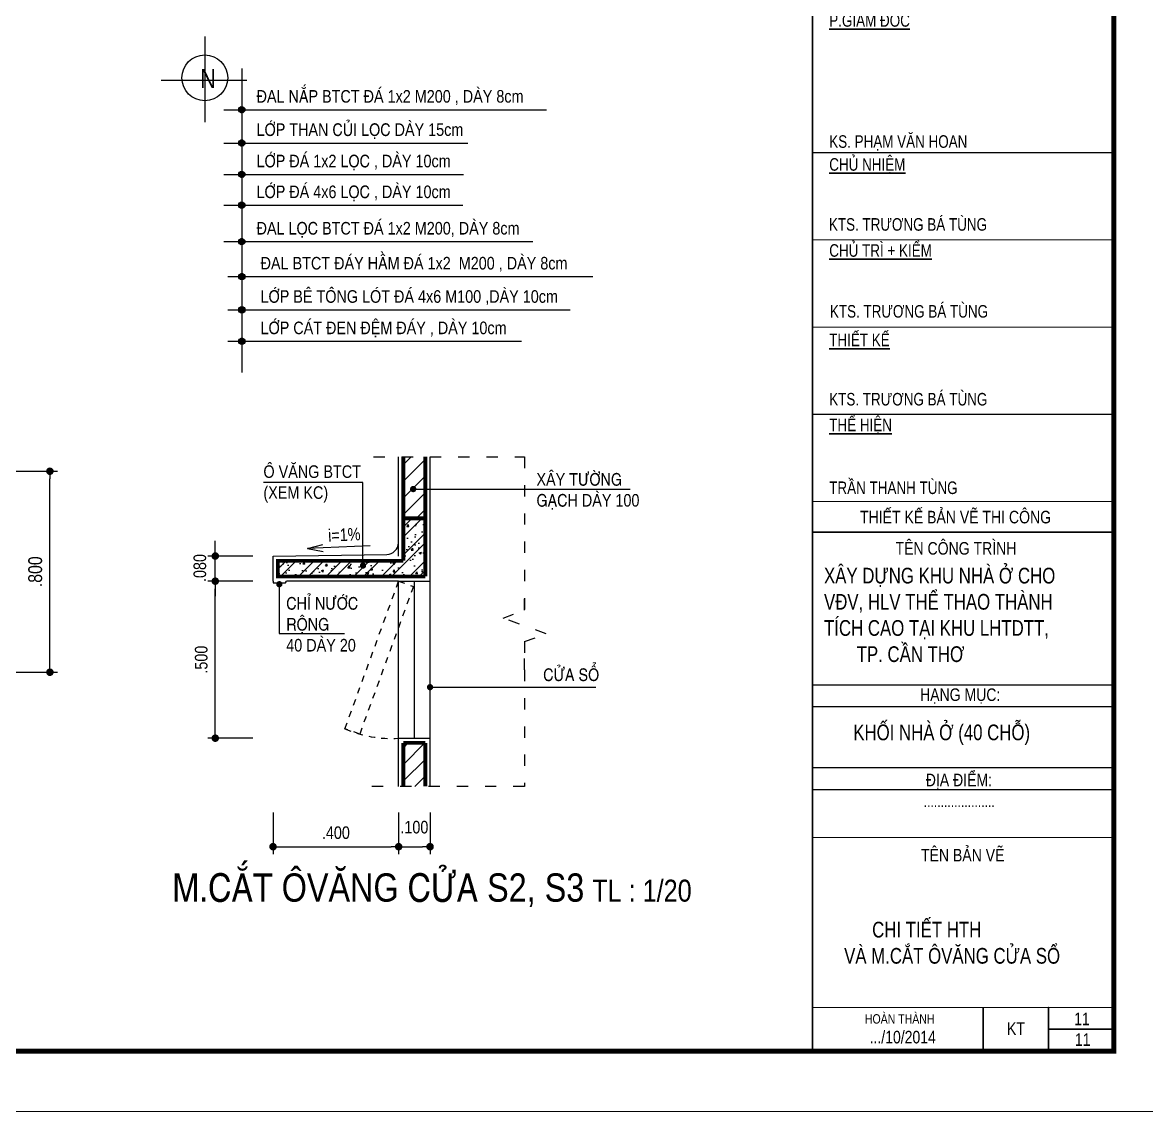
# Model space of a CAD drawing. Header units: millimetres. Extents: x 120 to 288, y 58 to 216.
# Drawn here: x 227.37 to 245.27, y 58.05 to 75.39 of the extents above; entities that cross this region are included whole.
import ezdxf

# ---------------------------------------------------------------- set-up
doc = ezdxf.new("R2010")
doc.units = ezdxf.units.MM
doc.header["$LTSCALE"] = 0.3
doc.header["$MEASUREMENT"] = 0
doc.linetypes.add('ACAD_ISO03W100', pattern=[30, 12, -18])
doc.layers.get('0').update_dxf_attribs({"linetype": 'CONTINUOUS', "lineweight": 13})
doc.layers.get('DEFPOINTS').update_dxf_attribs({"linetype": 'CONTINUOUS', "lineweight": 13})
for name, color, linetype in [('HACTH', 8, 'CONTINUOUS'), ('HATCH', 8, 'CONTINUOUS'), ('LAYER 1', 1, 'CONTINUOUS'), ('LAYER 7', 7, 'CONTINUOUS'), ('LAYER1', 1, 'CONTINUOUS'), ('LAYER5', 5, 'CONTINUOUS'), ('LAYER7', 7, 'CONTINUOUS'), ('TEXT', 1, 'CONTINUOUS')]:
    doc.layers.add(name, color=color, linetype=linetype)
doc.styles.add('HELVE-KT', font='vhelvcn.TTF')
doc.styles.add('t', font='vhelvcn.TTF', dxfattribs={"height": 200})
doc.styles.add('VNI - HELVE', font='vbookmn.TTF', dxfattribs={"width": 0.8})
doc.dimstyles.new('1-20', dxfattribs={"dimtxt": 0.2, "dimasz": 0.12, "dimexe": 0.12, "dimexo": 0.2, "dimgap": 0.12, "dimtad": 1, "dimdec": 3, "dimlfac": 0.2, "dimzin": 4, "dimdsep": 46, "dimtxsty": 'HELVE-KT', "dimblk1": 'DOT', "dimblk2": 'DOT', "dimsah": 1, "dimcen": -0.18, "dimadec": 3, "dimazin": 0, "dimtfac": 1, "dimtdec": 3, "dimtmove": 2, "dimatfit": 3, "dimldrblk": 'DOT', "dimfxl": 0, "dimtolj": 1, "dimtzin": 4, "dimarcsym": 0})
doc.dimstyles.new('1-25', dxfattribs={"dimtxt": 0.22, "dimasz": 0.12, "dimexe": 0.12, "dimexo": 0.2, "dimgap": 0.12, "dimtad": 1, "dimdec": 3, "dimlfac": 0.25, "dimzin": 4, "dimdsep": 46, "dimtxsty": 'HELVE-KT', "dimblk1": 'DOT', "dimblk2": 'DOT', "dimsah": 1, "dimcen": 0.18, "dimadec": 3, "dimazin": 0, "dimtfac": 1, "dimtdec": 3, "dimtofl": 0, "dimtmove": 2, "dimatfit": 3, "dimldrblk": 'DOT', "dimfxl": 0, "dimtolj": 1, "dimtzin": 4, "dimarcsym": 0})

# ---------------------------------------------------------------- blocks, each defined once
blk = doc.blocks.new('_DOT')
at = {"color": 0, "linetype": 'ByBlock'}
blk.add_line((-0.5, 0), (-1, 0), dxfattribs=at)
at = {"color": 0, "linetype": 'ByBlock', "const_width": 0.5}
blk.add_lwpolyline([(-0.25, 0, 1), (0.25, 0, 1)], format="xyb", close=True, dxfattribs=at)
blk = doc.blocks.new('*D831')
at = {"layer": 'DEFPOINTS', "color": 0, "lineweight": -2, "ltscale": 0.25}
for p in [(226.217, 68.24), (227.808, 68.24), (226.217, 65.04)]:
    blk.add_point(p, dxfattribs=at)
at = {"layer": 'LAYER1', "color": 0, "lineweight": -2, "ltscale": 0.25}
for p, q in [((226.417, 68.24), (227.928, 68.24)), ((227.808, 65.16), (227.808, 68.12)), ((226.417, 65.04), (227.928, 65.04))]:
    blk.add_line(p, q, dxfattribs=at)
at = {"layer": 'LAYER1', "color": 0, "lineweight": -2, "ltscale": 0.25, "xscale": 0.12, "yscale": 0.12, "zscale": 0.12}
for p, rotation in [((227.808, 68.24), 90), ((227.808, 65.04), 270)]:
    blk.add_blockref('_DOT', p, dxfattribs=dict(at, rotation=rotation))
at = {"layer": 'LAYER1', "color": 0, "ltscale": 0.25, "insert": (227.575, 66.64), "char_height": 0.22, "attachment_point": 5, "rotation": 90, "style": 'HELVE-KT'}
blk.add_mtext('\\A1;.800', dxfattribs=at)
blk = doc.blocks.new('*D898')
at = {"layer": 'DEFPOINTS', "color": 0, "lineweight": -2, "ltscale": 0.08}
for p in [(230.441, 66.49), (231.241, 66.49), (231.241, 63.99)]:
    blk.add_point(p, dxfattribs=at)
at = {"layer": 'LAYER 1', "color": 0, "lineweight": -2, "ltscale": 0.08}
for p, q in [((231.041, 66.49), (230.321, 66.49)), ((230.441, 64.11), (230.441, 66.37)), ((231.041, 63.99), (230.321, 63.99))]:
    blk.add_line(p, q, dxfattribs=at)
at = {"layer": 'LAYER 1', "color": 0, "lineweight": -2, "ltscale": 0.08, "xscale": 0.12, "yscale": 0.12, "zscale": 0.12}
for p, rotation in [((230.441, 66.49), 90), ((230.441, 63.99), 270)]:
    blk.add_blockref('_DOT', p, dxfattribs=dict(at, rotation=rotation))
at = {"layer": 'LAYER 1', "color": 0, "lineweight": -2, "ltscale": 0.08, "insert": (230.218, 65.24), "char_height": 0.2, "attachment_point": 5, "rotation": 90, "style": 'HELVE-KT'}
blk.add_mtext('\\A1;.500', dxfattribs=at)
blk = doc.blocks.new('*D899')
at = {"layer": 'DEFPOINTS', "color": 0, "lineweight": -2, "ltscale": 0.08}
for p in [(230.441, 66.89), (231.241, 66.89), (231.241, 66.49)]:
    blk.add_point(p, dxfattribs=at)
at = {"layer": 'LAYER 1', "color": 0, "lineweight": -2, "ltscale": 0.08}
for p, q in [((230.441, 67.01), (230.441, 67.13)), ((231.041, 66.89), (230.321, 66.89)), ((230.441, 66.49), (230.441, 66.89)), ((231.041, 66.49), (230.321, 66.49)), ((230.441, 66.37), (230.441, 66.25))]:
    blk.add_line(p, q, dxfattribs=at)
at = {"layer": 'LAYER 1', "color": 0, "lineweight": -2, "ltscale": 0.08, "xscale": 0.12, "yscale": 0.12, "zscale": 0.12}
for p, rotation in [((230.441, 66.89), 270), ((230.441, 66.49), 90)]:
    blk.add_blockref('_DOT', p, dxfattribs=dict(at, rotation=rotation))
at = {"layer": 'LAYER 1', "color": 0, "lineweight": -2, "ltscale": 0.08, "insert": (230.196, 66.699), "char_height": 0.2, "attachment_point": 5, "rotation": 90, "style": 'HELVE-KT'}
blk.add_mtext('\\A1;.080', dxfattribs=at)
blk = doc.blocks.new('*D900')
at = {"layer": 'DEFPOINTS', "color": 0, "lineweight": -2, "ltscale": 0.08}
for p in [(231.361, 63.009), (233.361, 63.009), (233.361, 62.262)]:
    blk.add_point(p, dxfattribs=at)
at = {"layer": 'LAYER 1', "color": 0, "lineweight": -2, "ltscale": 0.08}
for p, q in [((231.361, 62.809), (231.361, 62.142)), ((233.361, 62.809), (233.361, 62.142)), ((231.481, 62.262), (233.241, 62.262))]:
    blk.add_line(p, q, dxfattribs=at)
at = {"layer": 'LAYER 1', "color": 0, "lineweight": -2, "ltscale": 0.08, "xscale": 0.12, "yscale": 0.12, "zscale": 0.12, "rotation": 180}
blk.add_blockref('_DOT', (231.361, 62.262), dxfattribs=at)
at = {"layer": 'LAYER 1', "color": 0, "lineweight": -2, "ltscale": 0.08, "xscale": 0.12, "yscale": 0.12, "zscale": 0.12}
blk.add_blockref('_DOT', (233.361, 62.262), dxfattribs=at)
at = {"layer": 'LAYER 1', "color": 0, "lineweight": -2, "ltscale": 0.08, "insert": (232.361, 62.484), "char_height": 0.2, "attachment_point": 5, "style": 'HELVE-KT'}
blk.add_mtext('\\A1;.400', dxfattribs=at)
blk = doc.blocks.new('*D901')
at = {"layer": 'DEFPOINTS', "color": 0, "lineweight": -2, "ltscale": 0.08}
for p in [(233.361, 63.009), (233.861, 63.009), (233.861, 62.262)]:
    blk.add_point(p, dxfattribs=at)
at = {"layer": 'LAYER 1', "color": 0, "lineweight": -2, "ltscale": 0.08}
for p, q in [((233.361, 62.809), (233.361, 62.142)), ((233.861, 62.809), (233.861, 62.142)), ((233.481, 62.262), (233.741, 62.262))]:
    blk.add_line(p, q, dxfattribs=at)
at = {"layer": 'LAYER 1', "color": 0, "lineweight": -2, "ltscale": 0.08, "xscale": 0.12, "yscale": 0.12, "zscale": 0.12, "rotation": 180}
blk.add_blockref('_DOT', (233.361, 62.262), dxfattribs=at)
at = {"layer": 'LAYER 1', "color": 0, "lineweight": -2, "ltscale": 0.08, "xscale": 0.12, "yscale": 0.12, "zscale": 0.12}
blk.add_blockref('_DOT', (233.861, 62.262), dxfattribs=at)
at = {"layer": 'LAYER 1', "color": 0, "lineweight": -2, "ltscale": 0.08, "insert": (233.611, 62.572), "char_height": 0.2, "attachment_point": 5, "style": 'HELVE-KT'}
blk.add_mtext('\\A1;.100', dxfattribs=at)
blk = doc.blocks.new('AAEER')
at = {"linetype": 'Continuous', "ltscale": 0.08}
h = blk.add_hatch(color=8, dxfattribs=at)
h.paths.add_polyline_path([(377.886, 656.949), (377.886, 657.083), (377.366, 656.782), (377.366, 656.181), (377.423, 656.148), (377.423, 656.682)])
h.paths.add_polyline_path([(377.886, 656.882), (377.481, 656.649), (377.481, 656.181), (377.655, 656.081), (377.655, 656.482), (377.771, 656.548), (377.771, 656.014), (377.886, 655.947)])
blk.add_hatch(color=8, dxfattribs=at).paths.add_polyline_path([(378.118, 656.482), (378.002, 656.548), (378.002, 656.014), (377.886, 655.947), (377.886, 655.88), (378.349, 656.148), (378.349, 656.682), (377.886, 656.949), (377.886, 656.882), (378.291, 656.649), (378.291, 656.181), (378.118, 656.081)])
for p, q in [((377.886, 657.083), (377.886, 656.949)), ((377.886, 657.083), (377.886, 655.88)), ((377.886, 656.949), (377.423, 656.682)), ((377.886, 656.882), (377.481, 656.649)), ((377.886, 656.949), (378.349, 656.682)), ((377.886, 656.882), (377.886, 655.947)), ((377.886, 656.882), (378.291, 656.649)), ((377.423, 656.682), (377.423, 656.148)), ((378.349, 656.682), (378.349, 656.148)), ((377.481, 656.649), (377.481, 656.181)), ((377.655, 656.482), (377.771, 656.548)), ((377.771, 656.548), (377.771, 656.014)), ((378.118, 656.482), (378.002, 656.548)), ((378.002, 656.548), (378.002, 656.014)), ((378.291, 656.649), (378.291, 656.181)), ((377.655, 656.482), (377.655, 656.081)), ((378.118, 656.482), (378.118, 656.081))]:
    blk.add_line(p, q, dxfattribs=at)
blk.add_lwpolyline([(377.366, 656.181), (377.886, 655.88), (378.407, 656.181), (378.407, 656.782), (377.886, 657.083), (377.366, 656.782)], close=True, dxfattribs=at)
for points in [[(377.481, 656.181), (377.655, 656.081)], [(378.291, 656.181), (378.118, 656.081)], [(377.771, 656.014), (377.886, 655.947)], [(378.002, 656.014), (377.886, 655.947)]]:
    blk.add_lwpolyline(points, dxfattribs=at)
for points in [[(375.565, 643.528), (380.365, 643.528)], [(375.565, 643.18), (380.365, 643.18)], [(375.565, 642.208), (380.365, 642.208)], [(375.565, 641.861), (380.365, 641.861)]]:
    blk.add_lwpolyline(points)
at = {"layer": 'LAYER 7', "lineweight": 35}
for points in [[(375.565, 664.914), (380.365, 664.914)], [(376.469, 663.456), (376.469, 664.914)], [(375.565, 664.428), (380.365, 664.428)], [(375.565, 663.942), (380.365, 663.942)], [(375.565, 645.958), (380.365, 645.958)], [(378.282, 638.389), (378.282, 637.695)], [(379.323, 638.389), (379.323, 638.389), (379.323, 637.695)], [(379.323, 638.042), (380.365, 638.042)]]:
    blk.add_lwpolyline(points, dxfattribs=at)
at = {"layer": 'LAYER7', "const_width": 0.0278}
blk.add_lwpolyline([(380.365, 665.47), (375.565, 665.47), (375.565, 637.695), (380.365, 637.695)], close=True, dxfattribs=at)
at = {"layer": 'LAYER7'}
for points, const_width in [([(375.565, 663.456), (380.365, 663.456)], 0.0174), ([(375.565, 661.712), (380.365, 661.712)], 0.0174), ([(375.565, 660.112), (380.365, 660.112)], 0.0174), ([(375.565, 658.512), (380.365, 658.512)], 0.0212), ([(375.565, 654.346), (380.365, 654.346)], 0.0174), ([(375.565, 651.999), (380.365, 651.999)], 0.0174), ([(375.565, 650.61), (380.365, 650.61)], 0.0174), ([(375.565, 649.221), (380.365, 649.221)], 0.0174), ([(375.565, 647.833), (380.365, 647.833)], 0.0174), ([(375.565, 646.444), (380.365, 646.444)], 0.0174), ([(375.565, 641.097), (380.365, 641.097)], 0.0174), ([(375.565, 638.389), (380.365, 638.389)], 0.0174)]:
    blk.add_lwpolyline(points, dxfattribs=dict(at, const_width=const_width))
at = {"layer": 'LAYER 7', "lineweight": 35, "attachment_point": 1, "style": 'VNI - HELVE'}
for s, insert, char_height, width in [('CHÆNH SÖÛA', (375.833, 665.327), 0.2, 5.31965), ('LAÀN 1', (375.696, 664.761), 0.2, 5.31965), ('LAÀN 2', (375.696, 664.275), 0.2, 5.31965), ('LAÀN 3', (375.696, 663.789), 0.2, 5.31965), ('GHI CHUÙ:', (375.833, 663.236), 0.2, 5.31965), ('CHUÛ ÑAÀU TÖ:', (375.833, 661.556), 0.2, 5.31965), ('.........', (375.833, 659.91), 0.2, 5.31965), ('...........................', (377.188, 658.873), 0.2, 5.31965), ('{\\LP.GIAÙM ÑOÁC}', (375.833, 654.205), 0.2, 5.31965), ('KS. PHAÏM VAÊN HOAN', (375.833, 652.277), 0.2, 5.31965), ('{\\LCHUÛ NHIEÄM}', (375.833, 651.912), 0.2, 5.31965), ('KTS. TRÖÔNG BAÙ TUØNG', (375.828, 650.957), 0.2, 5.31965), ('{\\LCHUÛ TRÌ + KIEÅM}', (375.833, 650.542), 0.2, 5.31965), ('KTS. TRÖÔNG BAÙ TUØNG', (375.844, 649.573), 0.2, 5.31965), ('{\\LTHIEÁT KEÁ}', (375.833, 649.118), 0.2, 5.31965), ('KTS. TRÖÔNG BAÙ TUØNG', (375.833, 648.174), 0.2, 5.31965), ('{\\LTHEÅ HIEÄN}', (375.833, 647.765), 0.2, 5.31965), ('TRAÀN THANH TUØNG', (375.833, 646.764), 0.2, 5.31965), ('{\\fVNI-Helve|b0|i0|c0|p2;THIEÁT KEÁ BAÛN VEÕ THI COÂNG}', (376.323, 646.297), 0.2, 5.31965), ('{\\fVNI-Helve|b0|i0|c0|p2;TEÂN COÂNG TRÌNH}', (376.889, 645.799), 0.2, 5.31965), ('XAÂY DÖÏNG KHU NHAØ ÔÛ CHO\\PVÑV, HLV THEÅ THAO THAØNH \\PTÍCH CAO TAÏI KHU LHTDTT, \\P       TP. CAÀN THÔ', (375.75, 645.39), 0.25, 7.09083), ('{\\fVNI-Helve|b0|i0|c0|p2;HAÏNG MUÏC:}', (377.279, 643.469), 0.2, 5.31965), ('KHOÁI NHAØ ÔÛ (40 CHOÃ)', (376.216, 642.894), 0.25, 7.09083), ('{\\fVNI-Helve|b0|i0|c0|p2;ÑÒA ÑIEÅM:}', (377.37, 642.111), 0.2, 5.31965), ('{\\fVNI-Helve|b0|i0|c0|p2;.....................}', (377.337, 641.754), 0.17359, 5.31965), ('{\\fVNI-Helve|b0|i0|c0|p2;TEÂN BAÛN VEÕ}', (377.294, 640.914), 0.2, 5.31965), ('{\\fVNI-Helve|b0|i0|c0|p2;HOAØN THAØNH}', (376.401, 638.282), 0.15, 5.31965), ('{\\fVNI-Helve|b0|i0|c0|p2;KT}', (378.663, 638.151), 0.2, 5.31965), ('{\\fVNI-Helve|b0|i0|c0|p2;.../10/2014}', (376.475, 638.017), 0.2, 5.31965), ('{\\fVNI-Helve|b0|i0|c0|p2;11}', (379.745, 637.978), 0.2, 5.31965)]:
    blk.add_mtext(s, dxfattribs=dict(at, insert=insert, char_height=char_height, width=width))
at = {"layer": 'LAYER5', "attachment_point": 1, "style": 'VNI - HELVE'}
for s, insert, char_height, width in [('{\\H0.9774x;CTY COÅ PHAÀN TÖ VAÁN & XAÂY DÖÏNG} ', (375.805, 658.177), 0.19891, 4.67984), ('TRUNG NAM', (376.787, 657.729), 0.2777, 3.59296), ('{\\fVNI-Helve|b0|i0|c0|p2;C13-C15, ÑÖÔØNG SOÁ 2, LOÂ SOÁ 8A, PHÖÔØNG HÖNG THAÏNH, \\P                       QUAÄN CAÙI RAÊNG,  TP. CAÀN THÔ}', (375.912, 655.598), 0.12499, 8.0242), ('{\\fVNI-Helve|b0|i0|c0|p2;ÑT: 0710. 37 36 930, FAX: 0710. 37 36 940}', (376.484, 655.04), 0.12499, 8.0242), ('{\\fVNI-Helve|b0|i0|c0|p2;Email: trungnamcantho@yahoo.com.vn}', (376.706, 654.803), 0.12499, 8.0242)]:
    blk.add_mtext(s, dxfattribs=dict(at, insert=insert, char_height=char_height, width=width))

msp = doc.modelspace()

# ---------------------------------------------------------------- hatches: boundary and pattern name
at = {"layer": 'HACTH', "ltscale": 0.25}
h = msp.add_hatch(dxfattribs=at)
h.set_pattern_fill('ANSI37', color=256, scale=0.003, style=0)
h.set_pattern_definition([(45, (-206.93706, 164.806559), (-0.0067351921, 0.0067351921), []), (135, (-206.93706, 164.806559), (-0.0067351921, -0.0067351921), [])])
h.paths.add_polyline_path([(230.91294, 73.99656, 1), (230.81294, 73.99656, 1)])
h = msp.add_hatch(dxfattribs=at)
h.set_pattern_fill('ANSI37', color=256, scale=0.003, style=0)
h.set_pattern_definition([(45, (-206.93706, 164.276559), (-0.0067351921, 0.0067351921), []), (135, (-206.93706, 164.276559), (-0.0067351921, -0.0067351921), [])])
h.paths.add_polyline_path([(230.91294, 73.46656, 1), (230.81294, 73.46656, 1)])
h = msp.add_hatch(dxfattribs=at)
h.set_pattern_fill('ANSI37', color=256, scale=0.003, style=0)
h.set_pattern_definition([(45, (-206.93706, 163.776559), (-0.0067351921, 0.0067351921), []), (135, (-206.93706, 163.776559), (-0.0067351921, -0.0067351921), [])])
h.paths.add_polyline_path([(230.91294, 72.96656, 1), (230.81294, 72.96656, 1)])
h = msp.add_hatch(dxfattribs=at)
h.set_pattern_fill('ANSI37', color=256, scale=0.003, style=0)
h.set_pattern_definition([(45, (-206.93706, 163.286559), (-0.0067351921, 0.0067351921), []), (135, (-206.93706, 163.286559), (-0.0067351921, -0.0067351921), [])])
h.paths.add_polyline_path([(230.91294, 72.47656, 1), (230.81294, 72.47656, 1)])
h = msp.add_hatch(dxfattribs=at)
h.set_pattern_fill('ANSI37', color=256, scale=0.003, style=0)
h.set_pattern_definition([(45, (-206.93706, 162.706559), (-0.0067351921, 0.0067351921), []), (135, (-206.93706, 162.706559), (-0.0067351921, -0.0067351921), [])])
h.paths.add_polyline_path([(230.91294, 71.89656, 1), (230.81294, 71.89656, 1)])
h = msp.add_hatch(dxfattribs=at)
h.set_pattern_fill('ANSI37', color=256, scale=0.003, style=0)
h.set_pattern_definition([(45, (-206.936465, 162.150014), (-0.0067351921, 0.0067351921), []), (135, (-206.936465, 162.150014), (-0.0067351921, -0.0067351921), [])])
h.paths.add_polyline_path([(230.91354, 71.34001, 1), (230.81354, 71.34001, 1)])
h = msp.add_hatch(dxfattribs=at)
h.set_pattern_fill('ANSI37', color=256, scale=0.003, style=0)
h.set_pattern_definition([(45, (-206.936465, 161.620014), (-0.0067351921, 0.0067351921), []), (135, (-206.936465, 161.620014), (-0.0067351921, -0.0067351921), [])])
h.paths.add_polyline_path([(230.91354, 70.81001, 1), (230.81354, 70.81001, 1)])
h = msp.add_hatch(dxfattribs=at)
h.set_pattern_fill('ANSI37', color=256, scale=0.003, style=0)
h.set_pattern_definition([(45, (-206.936465, 161.120014), (-0.0067351921, 0.0067351921), []), (135, (-206.936465, 161.120014), (-0.0067351921, -0.0067351921), [])])
h.paths.add_polyline_path([(230.91354, 70.31001, 1), (230.81354, 70.31001, 1)])
at = {"layer": 'HATCH', "lineweight": -2, "ltscale": 0.08}
h = msp.add_hatch(dxfattribs=at)
h.set_pattern_fill('ANSI31', color=256, scale=1.5, style=0)
h.set_pattern_definition([(45, (-701.13172, -296.38156), (-0.13258252, 0.13258252), [])])
h.paths.add_polyline_path([(233.78579, 68.46987), (233.43579, 68.46987), (233.43579, 67.49015), (233.78579, 67.49015)])
h.paths.add_polyline_path([(233.78579, 63.91515), (233.43579, 63.91515), (233.43579, 63.2231), (233.78579, 63.2231)])
h = msp.add_hatch(dxfattribs=at)
h.set_pattern_fill('AR-CONC', color=256, scale=0.05, style=0)
h.set_pattern_definition([(50, (-701.13172, -296.38156), (0.35863009, -0.03137607), [0.0375, -0.4125]), (355, (-701.1317, -296.38156), (-0.06937567, 0.37609607), [0.03, -0.33]), (100.4514, (-701.10183, -296.38418), (0.28925469, 0.34471977), [0.0318701, -0.35057106]), (46.1842, (-701.1317, -296.28156), (0.53362052, -0.0827595), [0.05625, -0.61875]), (96.6356, (-701.08725, -296.28846), (0.46733135, 0.48705894), [0.04780514, -0.5258565]), (351.1842, (-701.1317, -296.28156), (0.46733097, 0.4870593), [0.045, -0.495]), (21, (-701.08172, -296.30656), (0.29845353, -0.201309445), [0.0375, -0.4125]), (326, (-701.0817, -296.30656), (0.12165767, 0.36257502), [0.03, -0.33]), (71.4514, (-701.05685, -296.32334), (0.42011131, 0.16126525), [0.0318701, -0.35057106]), (37.5, (-701.13172, -296.38156), (0.006079928, 0.166446927), [0, -0.326, 0, -0.335, 0, -0.33125]), (7.5, (-701.13172, -296.38156), (0.13153477, 0.197205856), [0, -0.191, 0, -0.3185, 0, -0.12625]), (327.5, (-701.24322, -296.38156), (0.266911218, -0.011277436), [0, -0.125, 0, -0.39, 0, -0.5175]), (317.5, (-701.29322, -296.38156), (0.291593085, 0.05005249), [0, -0.1625, 0, -0.259, 0, -0.3675])])
h.paths.add_polyline_path([(233.78579, 67.49015), (233.43579, 67.49015), (233.43579, 66.81515), (231.43579, 66.81515), (231.43579, 66.56515), (232.86079, 66.56515), (233.78579, 66.56515)])
h = msp.add_hatch(dxfattribs=at)
h.set_pattern_fill('STEEL', color=256, scale=2.5, style=0)
h.set_pattern_definition([(45, (-701.13172, -296.38156), (-0.22097087, 0.22097087), []), (45, (-701.13172, -296.2253), (-0.22097087, 0.22097087), [])])
h.paths.add_polyline_path([(233.78579, 67.49015), (233.43579, 67.49015), (233.43579, 66.81515), (231.43579, 66.81515), (231.43579, 66.56515), (232.86079, 66.56515), (233.78579, 66.56515)])

# ---------------------------------------------------------------- linework, layer by layer
at = {"layer": 'DEFPOINTS', "linetype": 'Continuous', "ltscale": 0.08}
msp.add_lwpolyline([(203.74885, 58.04536), (245.74885, 58.04536), (245.74885, 87.74536), (203.74885, 87.74536)], close=True, dxfattribs=at)
at = {"layer": 'HACTH', "ltscale": 0.25}
for points in [[(230.8647, 74.65524), (230.8647, 69.81027)], [(230.5775, 73.99656), (235.71253, 73.99656)], [(230.5775, 73.46656), (234.45995, 73.46656)], [(230.5775, 72.96656), (234.39538, 72.96656)], [(230.5775, 72.47656), (234.38272, 72.47656)], [(230.5775, 71.89656), (235.49974, 71.89656)], [(230.64136, 71.34001), (236.45179, 71.34001)], [(230.64136, 70.81001), (236.0944, 70.81001)], [(230.64136, 70.31001), (235.31684, 70.31001)]]:
    msp.add_lwpolyline(points, dxfattribs=at)
for centre in [(230.86294, 73.99656), (230.86294, 73.46656), (230.86294, 72.96656), (230.86294, 72.47656), (230.86294, 71.89656), (230.86354, 71.34001), (230.86354, 70.81001), (230.86354, 70.31001)]:
    msp.add_circle(centre, 0.05, dxfattribs=at)
at = {"layer": 'HATCH', "lineweight": -2, "ltscale": 0.08}
for points in [[(233.36079, 66.89015), (233.36079, 68.46987)], [(233.86079, 66.49015), (233.86079, 68.46987)], [(232.79311, 66.72414), (232.79311, 68.05877), (231.20758, 68.05877)], [(233.59243, 67.95612), (237.04639, 67.95612)], [(231.36079, 66.49015), (231.36079, 66.89015), (233.17282, 66.91374)], [(231.46079, 66.46515), (231.46079, 65.65533), (232.4997, 65.65533)], [(232.86079, 66.49015), (231.57576, 66.49015)], [(233.36079, 66.49015), (232.86079, 66.49015)], [(233.36079, 66.49015), (233.86079, 66.49015)], [(233.86079, 64.80198), (236.50175, 64.80198)], [(233.36079, 63.2231), (233.36079, 63.99015)], [(233.36079, 63.99015), (233.86079, 63.99015)], [(233.86079, 63.2231), (233.86079, 63.99015)]]:
    msp.add_lwpolyline(points, dxfattribs=at)
at = {"layer": 'HATCH', "linetype": 'Continuous', "ltscale": 0.08}
msp.add_lwpolyline([(231.36079, 66.49015), (231.36079, 66.46515), (231.56079, 66.46515), (231.57576, 66.49015)], dxfattribs=at)
at = {"layer": 'HATCH', "lineweight": -2, "ltscale": 0.08}
msp.add_arc((233.16117, 67.11359), 0.20019, 273.337459, 355.671989, dxfattribs=at)
at = {"layer": 'LAYER 1', "lineweight": -2, "ltscale": 0.08, "const_width": 0.05}
for points in [[(233.56743, 67.95612, 1), (233.61743, 67.95612, 1)], [(232.76811, 66.73811, 1), (232.81811, 66.73811, 1)], [(231.43579, 66.44125, 1), (231.48579, 66.44125, 1)], [(233.83579, 64.80198, 1), (233.88579, 64.80198, 1)]]:
    msp.add_lwpolyline(points, format="xyb", close=True, dxfattribs=at)
at = {"layer": 'LAYER 1', "linetype": 'Continuous', "ltscale": 0.08}
for points in [[(231.9091, 67.00811), (232.15379, 67.07631)], [(232.90504, 67.05335), (231.9091, 67.00811)], [(231.9091, 67.00811), (232.15862, 66.96052)]]:
    msp.add_lwpolyline(points, dxfattribs=at)
at = {"layer": 'LAYER 1', "color": 163, "lineweight": -2, "ltscale": 0.08}
for points in [[(233.36079, 63.99015), (233.36079, 66.49015)], [(233.61079, 63.99015), (233.61079, 66.49015)], [(233.86079, 63.99015), (233.86079, 66.49015)]]:
    msp.add_lwpolyline(points, dxfattribs=at)
at = {"layer": 'LAYER 7', "linetype": 'ACAD_ISO03W100', "ltscale": 0.05}
for points in [[(232.96021, 68.46987), (235.36576, 68.46987), (235.36576, 66.02741)], [(235.36576, 65.07947), (235.36576, 65.52741), (235.7092, 65.65241), (235.02233, 65.90241), (235.36576, 66.02741), (235.36576, 66.47535)], [(235.36576, 65.52741), (235.36576, 63.2231), (232.84721, 63.2231)]]:
    msp.add_lwpolyline(points, dxfattribs=at)
at = {"layer": 'LAYER 7', "color": 163, "linetype": 'ACAD_ISO03W100', "ltscale": 0.013}
msp.add_lwpolyline([(232.74066, 64.05542), (232.50574, 64.14092), (233.36079, 66.49015), (233.59571, 66.40465)], close=True, dxfattribs=at)
msp.add_arc((233.23579, 65.78124), 1.79545, 246.007806, 273.992194, dxfattribs=at)
at = {"layer": 'LAYER7', "linetype": 'Continuous', "const_width": 0.08}
msp.add_lwpolyline([(244.74885, 86.78282), (205.54885, 86.78282), (205.54885, 59.00791), (244.74885, 59.00791)], close=True, dxfattribs=at)
at = {"layer": 'LAYER7'}
for points in [[(230.2737, 75.16021), (230.2737, 73.79717)], [(229.57979, 74.46723), (230.94283, 74.46723)]]:
    msp.add_lwpolyline(points, dxfattribs=at)
at = {"layer": 'LAYER7', "ltscale": 5, "const_width": 0.06}
for points in [[(233.43579, 66.81515), (233.43579, 68.46987)], [(233.78579, 66.56515), (233.78579, 68.46987)], [(233.43579, 67.49015), (233.78579, 67.49015)], [(233.78579, 66.56515), (232.86079, 66.56515), (231.43579, 66.56515), (231.43579, 66.81515), (233.43579, 66.81515)], [(233.43579, 63.91515), (233.78579, 63.91515)], [(233.43579, 63.2231), (233.43579, 63.91515)], [(233.78579, 63.2231), (233.78579, 63.91515)]]:
    msp.add_lwpolyline(points, dxfattribs=at)
at = {"layer": 'LAYER7'}
msp.add_circle((230.2737, 74.5043), 0.36461, dxfattribs=at)

# ---------------------------------------------------------------- block references
at = {"layer": 'LAYER 7', "linetype": 'Continuous'}
msp.add_blockref('AAEER', (-135.61615, -578.6868), dxfattribs=at)

# ---------------------------------------------------------------- texts
at = {"layer": 'LAYER 1', "insert": (232.2318, 67.31575), "char_height": 0.2, "width": 22.9529552, "attachment_point": 1, "rotation": 3.128032, "style": 't'}
msp.add_mtext('i=1%', dxfattribs=at)
at = {"layer": 'LAYER 1', "linetype": 'Continuous', "ltscale": 0.4, "insert": (229.75756, 61.83691), "char_height": 0.2, "width": 10.8090428, "attachment_point": 1, "style": 'HELVE-KT'}
msp.add_mtext('{\\H2.25x;M.CAÉT OÂVAÊNG CÖÛA S2, S3}  {\\H1.75x;TL : 1/20}', dxfattribs=at)
at = {"layer": 'LAYER 7', "lineweight": 35, "width": 5.3196514, "attachment_point": 1, "style": 'VNI - HELVE'}
for s, insert, char_height in [('      CHI TIEÁT HTH\\PVAØ M.CAÉT OÂVAÊNG CÖÛA SOÅ', (240.45421, 61.06626), 0.25), ('{\\fVNI-Helve|b0|i0|c0|p2;11}', (244.11666, 59.62004), 0.2)]:
    msp.add_mtext(s, dxfattribs=dict(at, insert=insert, char_height=char_height))
at = {"layer": 'LAYER1', "ltscale": 1000, "style": 'HELVE-KT'}
for s, p in [('ÑAL NAÉP BTCT ÑAÙ 1x2 M200 , DAØY 8cm', (231.09859, 74.10937)), ('LÔÙP THAN CUÛI LOÏC DAØY 15cm', (231.09859, 73.57937)), ('LÔÙP ÑAÙ 1x2 LOÏC , DAØY 10cm', (231.09859, 73.07937)), ('LÔÙP ÑAÙ 4x6 LOÏC , DAØY 10cm', (231.09859, 72.58937)), ('ÑAL LOÏC BTCT ÑAÙ 1x2 M200, DAØY 8cm', (231.09859, 72.00937)), ('ÑAL BTCT ÑAÙY HAÀM ÑAÙ 1x2  M200 , DAØY 8cm', (231.16245, 71.45283)), ('LÔÙP BEÂ TOÂNG LOÙT ÑAÙ 4x6 M100 ,DAØY 10cm', (231.16245, 70.92283)), ('LÔÙP CAÙT ÑEN ÑEÄM ÑAÙY , DAØY 10cm', (231.16245, 70.42283))]:
    msp.add_text(s, height=0.2, dxfattribs=at).set_placement(p)
at = {"layer": 'LAYER1', "ltscale": 100, "insert": (230.20154, 74.64268), "char_height": 0.3, "width": 1.7178697, "attachment_point": 1, "style": 'HELVE-KT'}
msp.add_mtext('N', dxfattribs=at)
at = {"layer": 'LAYER1', "linetype": 'Continuous', "ltscale": 0.05, "char_height": 0.2, "width": 5.2618645, "attachment_point": 7, "style": 'HELVE-KT'}
for s, insert in [('XAÂY TÖÔØNG \\PGAÏCH DAØY 100', (235.5548, 67.62733)), ('CHÆ NÖÔÙC \\PROÄNG \\P40 DAØY 20', (231.57077, 65.36698)), ('CÖÛA SOÅ', (235.66225, 64.89511))]:
    msp.add_mtext(s, dxfattribs=dict(at, insert=insert))
at = {"layer": 'TEXT', "insert": (231.20758, 68.33438), "char_height": 0.2, "width": 22.9529552, "attachment_point": 1, "style": 'HELVE-KT'}
msp.add_mtext('OÂ VAÊNG BTCT\\P(XEM KC)', dxfattribs=at)

# ---------------------------------------------------------------- dimensions: what is measured, and where the dimension line sits
at = {"layer": 'LAYER 1', "lineweight": -2, "ltscale": 0.08}
dim = msp.add_linear_dim(base=(230.44057, 66.89015), p1=(231.24131, 66.49015), p2=(231.24131, 66.89015), angle=90, dimstyle='1-20', dxfattribs=at)
dim.commit()
dim.dimension.update_dxf_attribs({"geometry": '*D899', "text_midpoint": (230.19572, 66.69867), "dimtype": 160})
dim = msp.add_linear_dim(base=(230.44057, 66.49015), p1=(231.24131, 63.99015), p2=(231.24131, 66.49015), angle=90, dimstyle='1-20', dxfattribs=at)
dim.commit()
dim.dimension.update_dxf_attribs({"geometry": '*D898', "text_midpoint": (230.21843, 65.24015)})
dim = msp.add_linear_dim(base=(233.36079, 62.26228), p1=(231.36079, 63.00945), p2=(233.36079, 63.00945), dimstyle='1-20', dxfattribs=at)
dim.commit()
dim.dimension.update_dxf_attribs({"geometry": '*D900', "text_midpoint": (232.36079, 62.48441)})
dim = msp.add_linear_dim(base=(233.86079, 62.26228), p1=(233.36079, 63.00945), p2=(233.86079, 63.00945), dimstyle='1-20', dxfattribs=at)
dim.commit()
dim.dimension.update_dxf_attribs({"geometry": '*D901', "text_midpoint": (233.61079, 62.57214), "dimtype": 160})
at = {"layer": 'LAYER1', "ltscale": 0.25}
dim = msp.add_linear_dim(base=(227.80762, 68.23974), p1=(226.21728, 65.03974), p2=(226.21728, 68.23974), angle=90, dimstyle='1-25', dxfattribs=at)
dim.commit()
dim.dimension.update_dxf_attribs({"geometry": '*D831', "text_midpoint": (227.57527, 66.63974)})

doc.saveas('drawing.dxf')
